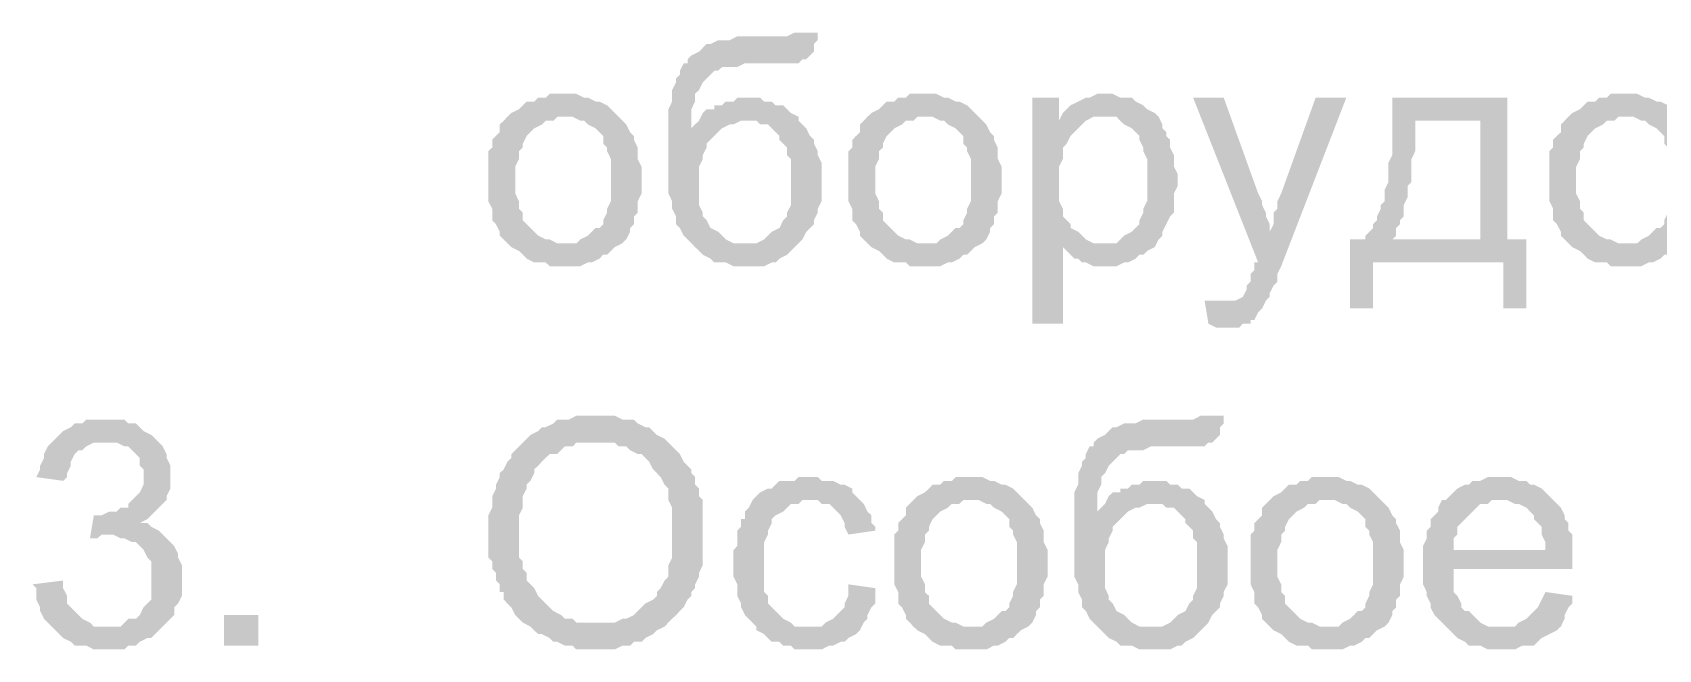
# Model space of a CAD drawing. Header units: millimetres. Extents: x -383313 to -161684, y -117025 to 99224.
# Drawn here: x -352565 to -350768, y -32370 to -31689 of the extents above; entities that cross this region are included whole.
import ezdxf

# ---------------------------------------------------------------- set-up
doc = ezdxf.new("R2010")
doc.units = ezdxf.units.MM
doc.header["$MEASUREMENT"] = 0
doc.layers.add('PDF_Solid Fills', color=7, linetype='Continuous')

# ---------------------------------------------------------------- blocks, each defined once
blk = doc.blocks.new('A$Cf5759c35')
at = {"layer": 'PDF_Solid Fills'}
for points in [[(6739.3, -13423.9), (6739.3, -13423.9), (6730.8, -13428.1), (6730.8, -13428.1), (6730.8, -13428.1), (6726.6, -13428.1), (6718.1, -13428.1), (6709.7, -13428.1), (6697, -13428.1), (6688.5, -13428.1), (6680, -13428.1), (6675.8, -13428.1), (6667.3, -13432.4), (6658.9, -13432.4), (6654.6, -13432.4), (6646.2, -13436.6), (6641.9, -13436.6), (6637.7, -13440.8), (6633.5, -13445.1), (6625, -13449.3), (6620.8, -13453.5), (6620.8, -13457.8), (6616.5, -13457.8), (6612.3, -13466.2), (6612.3, -13470.5), (6608.1, -13474.7), (6608.1, -13478.9), (6603.8, -13487.4), (6603.8, -13491.6), (6603.8, -13500.1), (6599.6, -13508.6), (6599.6, -13512.8), (6599.6, -13521.3), (6599.6, -13529.7), (6599.6, -13538.2), (6599.6, -13550.9), (6599.6, -13555.1), (6599.6, -13563.6), (6599.6, -13572.1), (6599.6, -13580.5), (6599.6, -13589), (6599.6, -13597.5), (6599.6, -13601.7), (6603.8, -13610.2), (6603.8, -13614.4), (6603.8, -13618.6), (6608.1, -13627.1), (6608.1, -13631.3), (6608.1, -13635.6), (6612.3, -13639.8), (6616.5, -13648.3), (6620.8, -13652.5), (6625, -13656.7), (6629.2, -13661), (6633.5, -13665.2), (6637.7, -13669.4), (6646.2, -13673.7), (6650.4, -13677.9), (6654.6, -13677.9), (6663.1, -13677.9), (6671.6, -13682.1), (6675.8, -13682.1), (6684.3, -13682.1), (6692.7, -13682.1), (6697, -13682.1), (6705.4, -13682.1), (6713.9, -13677.9), (6718.1, -13677.9), (6722.4, -13673.7), (6730.8, -13669.4), (6730.8, -13669.4), (6735.1, -13665.2), (6739.3, -13661), (6743.5, -13656.7), (6684.3, -13656.7), (6684.3, -13656.7), (6675.8, -13656.7), (6671.6, -13656.7), (6663.1, -13652.5), (6658.9, -13648.3), (6654.6, -13644), (6646.2, -13639.8), (6646.2, -13639.8), (6641.9, -13631.3), (6637.7, -13627.1), (6637.7, -13622.9), (6633.5, -13614.4), (6633.5, -13605.9), (6633.5, -13601.7), (6633.5, -13593.2), (6633.5, -13584.8), (6633.5, -13576.3), (6633.5, -13572.1), (6637.7, -13563.6), (6637.7, -13559.4), (6641.9, -13550.9), (6641.9, -13546.7), (6646.2, -13542.4), (6650.4, -13538.2), (6654.6, -13534), (6625, -13529.7), (6625, -13529.7), (6625, -13521.3), (6625, -13517), (6625, -13508.6), (6629.2, -13500.1), (6629.2, -13495.9), (6629.2, -13491.6), (6633.5, -13487.4), (6637.7, -13478.9), (6641.9, -13474.7), (6646.2, -13470.5), (6650.4, -13466.2), (6654.6, -13466.2), (6658.9, -13462), (6663.1, -13462), (6671.6, -13462), (6675.8, -13462), (6684.3, -13457.8), (6692.7, -13457.8), (6701.2, -13457.8), (6709.7, -13457.8), (6718.1, -13457.8), (6726.6, -13457.8), (6730.8, -13457.8), (6739.3, -13457.8), (6743.5, -13457.8), (6747.8, -13453.5), (6752, -13453.5), (6756.2, -13449.3), (6760.5, -13445.1), (6760.5, -13436.6), (6764.7, -13432.4), (6764.7, -13423.9)], [(6485.3, -13491.6), (6485.3, -13491.6), (6468.4, -13491.6), (6464.1, -13495.9), (6455.7, -13495.9), (6451.4, -13500.1), (6443, -13500.1), (6438.7, -13504.3), (6434.5, -13508.6), (6426, -13512.8), (6426, -13512.8), (6421.8, -13517), (6485.3, -13517), (6485.3, -13517), (6493.8, -13517), (6502.2, -13521.3), (6506.5, -13521.3), (6510.7, -13525.5), (6519.2, -13529.7), (6523.4, -13534), (6527.6, -13538.2), (6527.6, -13546.7), (6531.9, -13550.9), (6531.9, -13555.1), (6536.1, -13563.6), (6536.1, -13572.1), (6536.1, -13576.3), (6536.1, -13584.8), (6536.1, -13589), (6536.1, -13597.5), (6536.1, -13605.9), (6536.1, -13610.2), (6531.9, -13618.6), (6531.9, -13622.9), (6527.6, -13631.3), (6527.6, -13635.6), (6523.4, -13639.8), (6519.2, -13639.8), (6514.9, -13644), (6510.7, -13648.3), (6502.2, -13652.5), (6498, -13656.7), (6489.5, -13656.7), (6485.3, -13656.7), (6421.8, -13656.7), (6426, -13661), (6434.5, -13665.2), (6438.7, -13669.4), (6443, -13673.7), (6451.4, -13677.9), (6455.7, -13677.9), (6464.1, -13677.9), (6468.4, -13682.1), (6476.8, -13682.1), (6485.3, -13682.1), (6489.5, -13682.1), (6493.8, -13682.1), (6502.2, -13682.1), (6510.7, -13677.9), (6514.9, -13677.9), (6523.4, -13673.7), (6527.6, -13669.4), (6531.9, -13669.4), (6536.1, -13665.2), (6540.3, -13661), (6548.8, -13656.7), (6553, -13652.5), (6557.3, -13644), (6557.3, -13639.8), (6557.3, -13639.8), (6561.5, -13635.6), (6561.5, -13627.1), (6565.7, -13622.9), (6565.7, -13614.4), (6565.7, -13610.2), (6570, -13601.7), (6570, -13593.2), (6570, -13584.8), (6570, -13580.5), (6570, -13572.1), (6565.7, -13563.6), (6565.7, -13555.1), (6565.7, -13550.9), (6561.5, -13542.4), (6561.5, -13538.2), (6557.3, -13534), (6553, -13525.5), (6548.8, -13521.3), (6544.6, -13517), (6540.3, -13512.8), (6536.1, -13508.6), (6531.9, -13504.3), (6523.4, -13500.1), (6519.2, -13500.1), (6510.7, -13495.9), (6506.5, -13495.9), (6498, -13491.6), (6493.8, -13491.6)], [(6883.2, -13491.6), (6883.2, -13491.6), (6866.3, -13491.6), (6862.1, -13495.9), (6853.6, -13495.9), (6849.4, -13500.1), (6840.9, -13500.1), (6836.7, -13504.3), (6832.4, -13508.6), (6824, -13512.8), (6824, -13512.8), (6819.7, -13517), (6883.2, -13517), (6883.2, -13517), (6891.7, -13517), (6900.2, -13521.3), (6904.4, -13521.3), (6908.6, -13525.5), (6917.1, -13529.7), (6921.3, -13534), (6925.6, -13538.2), (6925.6, -13546.7), (6929.8, -13550.9), (6929.8, -13555.1), (6934, -13563.6), (6934, -13572.1), (6934, -13576.3), (6934, -13584.8), (6934, -13589), (6934, -13597.5), (6934, -13605.9), (6934, -13610.2), (6929.8, -13618.6), (6929.8, -13622.9), (6925.6, -13631.3), (6925.6, -13635.6), (6921.3, -13639.8), (6917.1, -13639.8), (6912.9, -13644), (6908.6, -13648.3), (6900.2, -13652.5), (6895.9, -13656.7), (6887.5, -13656.7), (6883.2, -13656.7), (6819.7, -13656.7), (6824, -13661), (6832.4, -13665.2), (6836.7, -13669.4), (6840.9, -13673.7), (6849.4, -13677.9), (6853.6, -13677.9), (6862.1, -13677.9), (6866.3, -13682.1), (6874.8, -13682.1), (6883.2, -13682.1), (6887.5, -13682.1), (6891.7, -13682.1), (6900.2, -13682.1), (6908.6, -13677.9), (6912.9, -13677.9), (6921.3, -13673.7), (6925.6, -13669.4), (6929.8, -13669.4), (6934, -13665.2), (6938.3, -13661), (6946.7, -13656.7), (6951, -13652.5), (6955.2, -13644), (6955.2, -13639.8), (6955.2, -13639.8), (6959.4, -13635.6), (6959.4, -13627.1), (6963.7, -13622.9), (6963.7, -13614.4), (6963.7, -13610.2), (6967.9, -13601.7), (6967.9, -13593.2), (6967.9, -13584.8), (6967.9, -13580.5), (6967.9, -13572.1), (6963.7, -13563.6), (6963.7, -13555.1), (6963.7, -13550.9), (6959.4, -13542.4), (6959.4, -13538.2), (6955.2, -13534), (6951, -13525.5), (6946.7, -13521.3), (6942.5, -13517), (6938.3, -13512.8), (6934, -13508.6), (6929.8, -13504.3), (6921.3, -13500.1), (6917.1, -13500.1), (6908.6, -13495.9), (6904.4, -13495.9), (6895.9, -13491.6), (6891.7, -13491.6)], [(7082.2, -13491.6), (7082.2, -13491.6), (7073.7, -13491.6), (7065.3, -13495.9), (7061, -13495.9), (7052.6, -13500.1), (7052.6, -13500.1), (7044.1, -13504.3), (7039.9, -13508.6), (7035.6, -13512.8), (7082.2, -13517), (7086.4, -13517), (7094.9, -13517), (7099.1, -13521.3), (7103.4, -13525.5), (7111.8, -13529.7), (7116.1, -13534), (7120.3, -13538.2), (7120.3, -13542.4), (7124.5, -13550.9), (7124.5, -13555.1), (7128.8, -13563.6), (7128.8, -13567.8), (7128.8, -13576.3), (7128.8, -13584.8), (7128.8, -13589), (7128.8, -13597.5), (7128.8, -13605.9), (7128.8, -13610.2), (7124.5, -13618.6), (7124.5, -13622.9), (7120.3, -13631.3), (7120.3, -13635.6), (7116.1, -13639.8), (7111.8, -13644), (7103.4, -13648.3), (7099.1, -13652.5), (7094.9, -13656.7), (7086.4, -13656.7), (7078, -13656.7), (7035.6, -13661), (7035.6, -13661), (7044.1, -13669.4), (7048.3, -13673.7), (7052.6, -13673.7), (7056.8, -13677.9), (7061, -13677.9), (7069.5, -13682.1), (7073.7, -13682.1), (7082.2, -13682.1), (7082.2, -13682.1), (7090.7, -13682.1), (7094.9, -13682.1), (7103.4, -13677.9), (7107.6, -13677.9), (7116.1, -13673.7), (7120.3, -13669.4), (7124.5, -13669.4), (7128.8, -13665.2), (7137.2, -13661), (7141.5, -13652.5), (7145.7, -13648.3), (7145.7, -13644), (7149.9, -13635.6), (7149.9, -13635.6), (7154.2, -13627.1), (7158.4, -13622.9), (7158.4, -13614.4), (7158.4, -13605.9), (7158.4, -13601.7), (7162.6, -13593.2), (7162.6, -13584.8), (7162.6, -13584.8), (7162.6, -13580.5), (7158.4, -13572.1), (7158.4, -13563.6), (7158.4, -13559.4), (7154.2, -13550.9), (7154.2, -13542.4), (7149.9, -13538.2), (7149.9, -13534), (7145.7, -13529.7), (7145.7, -13525.5), (7141.5, -13517), (7137.2, -13512.8), (7128.8, -13508.6), (7124.5, -13504.3), (7124.5, -13504.3), (7116.1, -13500.1), (7111.8, -13495.9), (7103.4, -13495.9), (7099.1, -13495.9), (7090.7, -13491.6)], [(7657.9, -13491.6), (7657.9, -13491.6), (7641, -13491.6), (7636.8, -13495.9), (7628.3, -13495.9), (7624.1, -13500.1), (7615.6, -13500.1), (7611.4, -13504.3), (7607.1, -13508.6), (7598.7, -13512.8), (7598.7, -13512.8), (7594.4, -13517), (7657.9, -13517), (7657.9, -13517), (7666.4, -13517), (7674.9, -13521.3), (7679.1, -13521.3), (7683.3, -13525.5), (7691.8, -13529.7), (7696, -13534), (7700.3, -13538.2), (7700.3, -13546.7), (7704.5, -13550.9), (7704.5, -13555.1), (7708.7, -13563.6), (7708.7, -13572.1), (7708.7, -13576.3), (7708.7, -13584.8), (7708.7, -13589), (7708.7, -13597.5), (7708.7, -13605.9), (7708.7, -13610.2), (7704.5, -13618.6), (7704.5, -13622.9), (7700.3, -13631.3), (7700.3, -13635.6), (7696, -13639.8), (7691.8, -13639.8), (7687.6, -13644), (7683.3, -13648.3), (7674.9, -13652.5), (7670.6, -13656.7), (7662.2, -13656.7), (7657.9, -13656.7), (7594.4, -13656.7), (7598.7, -13661), (7607.1, -13665.2), (7611.4, -13669.4), (7615.6, -13673.7), (7624.1, -13677.9), (7628.3, -13677.9), (7636.8, -13677.9), (7641, -13682.1), (7649.5, -13682.1), (7657.9, -13682.1), (7662.2, -13682.1), (7666.4, -13682.1), (7674.9, -13682.1), (7683.3, -13677.9), (7687.6, -13677.9), (7696, -13673.7), (7700.3, -13669.4), (7704.5, -13669.4), (7708.7, -13665.2), (7713, -13661), (7721.4, -13656.7), (7725.7, -13652.5), (7729.9, -13644), (7729.9, -13639.8), (7729.9, -13639.8), (7734.1, -13635.6), (7734.1, -13627.1), (7738.4, -13622.9), (7738.4, -13614.4), (7738.4, -13610.2), (7742.6, -13601.7), (7742.6, -13593.2), (7742.6, -13584.8), (7742.6, -13580.5), (7742.6, -13572.1), (7738.4, -13563.6), (7738.4, -13555.1), (7738.4, -13550.9), (7734.1, -13542.4), (7734.1, -13538.2), (7729.9, -13534), (7725.7, -13525.5), (7721.4, -13521.3), (7717.2, -13517), (7713, -13512.8), (7708.7, -13508.6), (7704.5, -13504.3), (7696, -13500.1), (7691.8, -13500.1), (7683.3, -13495.9), (7679.1, -13495.9), (7670.6, -13491.6), (7666.4, -13491.6)], [(6688.5, -13495.9), (6675.8, -13495.9), (6671.6, -13500.1), (6663.1, -13500.1), (6658.9, -13504.3), (6650.4, -13504.3), (6650.4, -13508.6), (6641.9, -13508.6), (6637.7, -13512.8), (6633.5, -13521.3), (6629.2, -13525.5), (6625, -13529.7), (6654.6, -13534), (6658.9, -13529.7), (6667.3, -13525.5), (6671.6, -13525.5), (6680, -13521.3), (6684.3, -13521.3), (6743.5, -13521.3), (6743.5, -13517), (6735.1, -13512.8), (6730.8, -13508.6), (6726.6, -13504.3), (6718.1, -13504.3), (6713.9, -13500.1), (6705.4, -13500.1), (6701.2, -13495.9), (6692.7, -13495.9)], [(7031.4, -13495.9), (7001.8, -13495.9), (7001.8, -13745.6), (7035.6, -13745.6), (7035.6, -13661), (7078, -13656.7), (7073.7, -13656.7), (7069.5, -13656.7), (7061, -13652.5), (7056.8, -13648.3), (7052.6, -13644), (7044.1, -13639.8), (7044.1, -13635.6), (7039.9, -13631.3), (7035.6, -13627.1), (7035.6, -13618.6), (7031.4, -13610.2), (7031.4, -13605.9), (7031.4, -13597.5), (7031.4, -13589), (7031.4, -13584.8), (7031.4, -13576.3), (7031.4, -13572.1), (7035.6, -13563.6), (7035.6, -13555.1), (7035.6, -13550.9), (7039.9, -13546.7), (7044.1, -13538.2), (7048.3, -13534), (7052.6, -13529.7), (7056.8, -13525.5), (7061, -13521.3), (7031.4, -13521.3)], [(7035.6, -13512.8), (7031.4, -13521.3), (7061, -13521.3), (7069.5, -13517), (7073.7, -13517), (7082.2, -13517)], [(7213.4, -13495.9), (7179.6, -13495.9), (7251.5, -13677.9), (7264.2, -13644), (7264.2, -13639.8), (7264.2, -13635.6), (7260, -13627.1), (7260, -13622.9), (7255.8, -13614.4), (7255.8, -13610.2), (7251.5, -13601.7)], [(7348.9, -13495.9), (7315, -13495.9), (7276.9, -13601.7), (7276.9, -13601.7), (7272.7, -13610.2), (7272.7, -13618.6), (7268.5, -13622.9), (7268.5, -13631.3), (7268.5, -13635.6), (7264.2, -13644), (7251.5, -13677.9), (7247.3, -13677.9), (7247.3, -13686.4), (7243.1, -13690.6), (7243.1, -13699.1), (7238.8, -13703.3), (7238.8, -13707.5), (7238.8, -13707.5), (7234.6, -13716), (7226.1, -13720.2), (7226.1, -13720.2), (7217.7, -13720.2), (7209.2, -13720.2), (7260, -13720.2), (7260, -13720.2), (7264.2, -13716), (7264.2, -13711.8), (7268.5, -13703.3), (7272.7, -13699.1), (7272.7, -13690.6), (7276.9, -13682.1)], [(7526.7, -13495.9), (7399.7, -13495.9), (7399.7, -13521.3), (7497.1, -13521.3), (7497.1, -13652.5), (7399.7, -13652.5), (7370.1, -13652.5), (7353.1, -13652.5), (7353.1, -13728.7), (7378.5, -13728.7), (7378.5, -13677.9), (7522.5, -13677.9), (7547.9, -13652.5), (7526.7, -13652.5)], [(6421.8, -13517), (6417.6, -13521.3), (6413.3, -13525.5), (6413.3, -13534), (6409.1, -13538.2), (6404.9, -13542.4), (6404.9, -13550.9), (6400.6, -13555.1), (6400.6, -13563.6), (6400.6, -13572.1), (6400.6, -13580.5), (6400.6, -13589), (6400.6, -13589), (6400.6, -13597.5), (6400.6, -13605.9), (6400.6, -13610.2), (6404.9, -13618.6), (6404.9, -13627.1), (6404.9, -13631.3), (6409.1, -13635.6), (6413.3, -13644), (6413.3, -13648.3), (6417.6, -13652.5), (6421.8, -13656.7), (6485.3, -13656.7), (6481.1, -13656.7), (6476.8, -13656.7), (6468.4, -13652.5), (6464.1, -13652.5), (6455.7, -13648.3), (6451.4, -13644), (6447.2, -13639.8), (6447.2, -13639.8), (6443, -13635.6), (6438.7, -13631.3), (6438.7, -13622.9), (6434.5, -13618.6), (6434.5, -13610.2), (6430.3, -13601.7), (6430.3, -13597.5), (6430.3, -13589), (6430.3, -13584.8), (6430.3, -13576.3), (6430.3, -13572.1), (6434.5, -13563.6), (6434.5, -13555.1), (6438.7, -13550.9), (6438.7, -13546.7), (6443, -13538.2), (6447.2, -13534), (6447.2, -13534), (6451.4, -13529.7), (6459.9, -13525.5), (6464.1, -13521.3), (6472.6, -13521.3), (6476.8, -13517), (6485.3, -13517)], [(6743.5, -13521.3), (6684.3, -13521.3), (6697, -13521.3), (6701.2, -13525.5), (6709.7, -13525.5), (6713.9, -13529.7), (6718.1, -13534), (6722.4, -13538.2), (6722.4, -13542.4), (6726.6, -13546.7), (6730.8, -13550.9), (6730.8, -13559.4), (6735.1, -13563.6), (6735.1, -13572.1), (6735.1, -13580.5), (6735.1, -13584.8), (6735.1, -13593.2), (6735.1, -13601.7), (6735.1, -13610.2), (6735.1, -13614.4), (6730.8, -13622.9), (6730.8, -13627.1), (6726.6, -13631.3), (6722.4, -13639.8), (6722.4, -13639.8), (6713.9, -13644), (6709.7, -13648.3), (6705.4, -13652.5), (6697, -13656.7), (6692.7, -13656.7), (6684.3, -13656.7), (6743.5, -13656.7), (6747.8, -13652.5), (6752, -13644), (6756.2, -13639.8), (6760.5, -13635.6), (6760.5, -13631.3), (6764.7, -13622.9), (6764.7, -13618.6), (6768.9, -13610.2), (6768.9, -13601.7), (6768.9, -13597.5), (6768.9, -13589), (6768.9, -13584.8), (6768.9, -13576.3), (6768.9, -13567.8), (6764.7, -13559.4), (6764.7, -13555.1), (6760.5, -13546.7), (6760.5, -13542.4), (6756.2, -13538.2), (6752, -13529.7), (6747.8, -13525.5)], [(6819.7, -13517), (6815.5, -13521.3), (6811.3, -13525.5), (6811.3, -13534), (6807, -13538.2), (6802.8, -13542.4), (6802.8, -13550.9), (6798.6, -13555.1), (6798.6, -13563.6), (6798.6, -13572.1), (6798.6, -13580.5), (6798.6, -13589), (6798.6, -13589), (6798.6, -13597.5), (6798.6, -13605.9), (6798.6, -13610.2), (6802.8, -13618.6), (6802.8, -13627.1), (6802.8, -13631.3), (6807, -13635.6), (6811.3, -13644), (6811.3, -13648.3), (6815.5, -13652.5), (6819.7, -13656.7), (6883.2, -13656.7), (6879, -13656.7), (6874.8, -13656.7), (6866.3, -13652.5), (6862.1, -13652.5), (6853.6, -13648.3), (6849.4, -13644), (6845.1, -13639.8), (6845.1, -13639.8), (6840.9, -13635.6), (6836.7, -13631.3), (6836.7, -13622.9), (6832.4, -13618.6), (6832.4, -13610.2), (6828.2, -13601.7), (6828.2, -13597.5), (6828.2, -13589), (6828.2, -13584.8), (6828.2, -13576.3), (6828.2, -13572.1), (6832.4, -13563.6), (6832.4, -13555.1), (6836.7, -13550.9), (6836.7, -13546.7), (6840.9, -13538.2), (6845.1, -13534), (6845.1, -13534), (6849.4, -13529.7), (6857.8, -13525.5), (6862.1, -13521.3), (6870.5, -13521.3), (6874.8, -13517), (6883.2, -13517)], [(7399.7, -13521.3), (7399.7, -13559.4), (7395.5, -13567.8), (7395.5, -13589), (7391.2, -13597.5), (7391.2, -13601.7), (7391.2, -13610.2), (7387, -13614.4), (7387, -13618.6), (7382.8, -13627.1), (7382.8, -13631.3), (7378.5, -13635.6), (7378.5, -13639.8), (7374.3, -13644), (7370.1, -13648.3), (7370.1, -13652.5), (7399.7, -13652.5), (7399.7, -13652.5), (7403.9, -13648.3), (7403.9, -13639.8), (7408.2, -13635.6), (7408.2, -13631.3), (7412.4, -13627.1), (7412.4, -13618.6), (7412.4, -13614.4), (7416.6, -13605.9), (7416.6, -13601.7), (7416.6, -13593.2), (7420.9, -13589), (7420.9, -13580.5), (7420.9, -13572.1), (7420.9, -13563.6), (7425.1, -13555.1), (7425.1, -13546.7), (7425.1, -13538.2), (7425.1, -13529.7), (7425.1, -13521.3), (7497.1, -13521.3)], [(7594.4, -13517), (7590.2, -13521.3), (7586, -13525.5), (7586, -13534), (7581.7, -13538.2), (7577.5, -13542.4), (7577.5, -13550.9), (7573.3, -13555.1), (7573.3, -13563.6), (7573.3, -13572.1), (7573.3, -13580.5), (7573.3, -13589), (7573.3, -13589), (7573.3, -13597.5), (7573.3, -13605.9), (7573.3, -13610.2), (7577.5, -13618.6), (7577.5, -13627.1), (7577.5, -13631.3), (7581.7, -13635.6), (7586, -13644), (7586, -13648.3), (7590.2, -13652.5), (7594.4, -13656.7), (7657.9, -13656.7), (7653.7, -13656.7), (7649.5, -13656.7), (7641, -13652.5), (7636.8, -13652.5), (7628.3, -13648.3), (7624.1, -13644), (7619.8, -13639.8), (7619.8, -13639.8), (7615.6, -13635.6), (7611.4, -13631.3), (7611.4, -13622.9), (7607.1, -13618.6), (7607.1, -13610.2), (7602.9, -13601.7), (7602.9, -13597.5), (7602.9, -13589), (7602.9, -13584.8), (7602.9, -13576.3), (7602.9, -13572.1), (7607.1, -13563.6), (7607.1, -13555.1), (7611.4, -13550.9), (7611.4, -13546.7), (7615.6, -13538.2), (7619.8, -13534), (7619.8, -13534), (7624.1, -13529.7), (7632.5, -13525.5), (7636.8, -13521.3), (7645.2, -13521.3), (7649.5, -13517), (7657.9, -13517)], [(7192.3, -13720.2), (7196.5, -13745.6), (7205, -13749.9), (7230.4, -13749.9), (7234.6, -13745.6), (7243.1, -13745.6), (7243.1, -13741.4), (7247.3, -13741.4), (7251.5, -13732.9), (7255.8, -13728.7), (7260, -13720.2), (7209.2, -13720.2), (7209.2, -13720.2), (7200.7, -13720.2)], [(5977.3, -13851.5), (5956.1, -13851.5), (5951.9, -13855.7), (5943.4, -13855.7), (5939.2, -13859.9), (5930.7, -13864.2), (5926.5, -13868.4), (5926.5, -13868.4), (5922.3, -13872.6), (5977.3, -13876.9), (5981.5, -13876.9), (5990, -13876.9), (5998.5, -13881.1), (6002.7, -13881.1), (6006.9, -13885.3), (6011.2, -13889.6), (6015.4, -13893.8), (6015.4, -13902.3), (6019.6, -13906.5), (6019.6, -13915), (6019.6, -13919.2), (6019.6, -13923.4), (6015.4, -13931.9), (6011.2, -13936.1), (6006.9, -13940.4), (6002.7, -13944.6), (6002.7, -13948.8), (5994.2, -13948.8), (5990, -13953.1), (5981.5, -13953.1), (5973.1, -13957.3), (5968.8, -13957.3), (6028.1, -13957.3), (6032.3, -13953.1), (6036.6, -13948.8), (6040.8, -13944.6), (6045, -13940.4), (6045, -13936.1), (6049.3, -13927.7), (6049.3, -13923.4), (6049.3, -13915), (6049.3, -13910.7), (6049.3, -13902.3), (6045, -13893.8), (6045, -13889.6), (6040.8, -13881.1), (6040.8, -13881.1), (6036.6, -13876.9), (6032.3, -13872.6), (6028.1, -13868.4), (6019.6, -13864.2), (6015.4, -13859.9), (6011.2, -13855.7), (6002.7, -13855.7), (5998.5, -13851.5), (5990, -13851.5), (5985.8, -13851.5)], [(6519.2, -13847.2), (6519.2, -13847.2), (6498, -13847.2), (6489.5, -13851.5), (6485.3, -13851.5), (6476.8, -13851.5), (6472.6, -13855.7), (6464.1, -13859.9), (6459.9, -13859.9), (6455.7, -13864.2), (6447.2, -13868.4), (6443, -13872.6), (6519.2, -13876.9), (6527.6, -13876.9), (6531.9, -13876.9), (6540.3, -13876.9), (6544.6, -13881.1), (6553, -13881.1), (6557.3, -13885.3), (6565.7, -13889.6), (6570, -13889.6), (6574.2, -13893.8), (6578.4, -13898), (6582.7, -13906.5), (6586.9, -13910.7), (6591.1, -13915), (6595.4, -13923.4), (6599.6, -13927.7), (6599.6, -13936.1), (6599.6, -13940.4), (6603.8, -13948.8), (6603.8, -13953.1), (6603.8, -13961.5), (6603.8, -13970), (6603.8, -13978.5), (6603.8, -13982.7), (6603.8, -13991.2), (6603.8, -13999.6), (6603.8, -14003.9), (6599.6, -14012.3), (6599.6, -14016.6), (6599.6, -14025), (6595.4, -14029.3), (6591.1, -14037.7), (6586.9, -14042), (6586.9, -14046.2), (6582.7, -14050.4), (6582.7, -14050.4), (6574.2, -14054.7), (6570, -14058.9), (6565.7, -14063.1), (6561.5, -14067.4), (6553, -14071.6), (6548.8, -14071.6), (6540.3, -14075.8), (6536.1, -14075.8), (6527.6, -14075.8), (6519.2, -14075.8), (6599.6, -14075.8), (6603.8, -14071.6), (6608.1, -14067.4), (6612.3, -14063.1), (6616.5, -14058.9), (6620.8, -14050.4), (6625, -14046.2), (6625, -14042), (6629.2, -14037.7), (6629.2, -14033.5), (6633.5, -14025), (6633.5, -14020.8), (6637.7, -14012.3), (6637.7, -14003.9), (6637.7, -13999.6), (6637.7, -13991.2), (6637.7, -13982.7), (6637.7, -13978.5), (6637.7, -13978.5), (6637.7, -13970), (6637.7, -13961.5), (6637.7, -13953.1), (6637.7, -13948.8), (6637.7, -13940.4), (6633.5, -13936.1), (6633.5, -13927.7), (6629.2, -13923.4), (6629.2, -13915), (6625, -13910.7), (6625, -13906.5), (6620.8, -13902.3), (6616.5, -13898), (6612.3, -13889.6), (6608.1, -13885.3), (6603.8, -13881.1), (6599.6, -13876.9), (6595.4, -13872.6), (6586.9, -13868.4), (6582.7, -13864.2), (6578.4, -13859.9), (6574.2, -13859.9), (6565.7, -13855.7), (6561.5, -13851.5), (6553, -13851.5), (6548.8, -13851.5), (6540.3, -13847.2), (6536.1, -13847.2), (6527.6, -13847.2)], [(7188, -13847.2), (7188, -13847.2), (7179.6, -13851.5), (7179.6, -13851.5), (7179.6, -13851.5), (7175.3, -13851.5), (7166.9, -13851.5), (7158.4, -13851.5), (7145.7, -13851.5), (7137.2, -13851.5), (7128.8, -13851.5), (7124.5, -13851.5), (7116.1, -13855.7), (7107.6, -13855.7), (7103.4, -13855.7), (7094.9, -13859.9), (7090.7, -13859.9), (7086.4, -13864.2), (7082.2, -13868.4), (7073.7, -13872.6), (7069.5, -13876.9), (7069.5, -13881.1), (7065.3, -13881.1), (7061, -13889.6), (7061, -13893.8), (7056.8, -13898), (7056.8, -13902.3), (7052.6, -13910.7), (7052.6, -13915), (7052.6, -13923.4), (7048.3, -13931.9), (7048.3, -13936.1), (7048.3, -13944.6), (7048.3, -13953.1), (7048.3, -13961.5), (7048.3, -13974.2), (7048.3, -13978.5), (7048.3, -13986.9), (7048.3, -13995.4), (7048.3, -14003.9), (7048.3, -14012.3), (7048.3, -14020.8), (7048.3, -14025), (7052.6, -14033.5), (7052.6, -14037.7), (7052.6, -14042), (7056.8, -14050.4), (7056.8, -14054.7), (7056.8, -14058.9), (7061, -14063.1), (7065.3, -14071.6), (7069.5, -14075.8), (7073.7, -14080.1), (7078, -14084.3), (7082.2, -14088.5), (7086.4, -14092.8), (7094.9, -14097), (7099.1, -14101.2), (7103.4, -14101.2), (7111.8, -14101.2), (7120.3, -14105.5), (7124.5, -14105.5), (7133, -14105.5), (7141.5, -14105.5), (7145.7, -14105.5), (7154.2, -14105.5), (7162.6, -14101.2), (7166.9, -14101.2), (7171.1, -14097), (7179.6, -14092.8), (7179.6, -14092.8), (7183.8, -14088.5), (7188, -14084.3), (7192.3, -14080.1), (7133, -14080.1), (7133, -14080.1), (7124.5, -14080.1), (7120.3, -14080.1), (7111.8, -14075.8), (7107.6, -14071.6), (7103.4, -14067.4), (7094.9, -14063.1), (7094.9, -14063.1), (7090.7, -14054.7), (7086.4, -14050.4), (7086.4, -14046.2), (7082.2, -14037.7), (7082.2, -14029.3), (7082.2, -14025), (7082.2, -14016.6), (7082.2, -14008.1), (7082.2, -13999.6), (7082.2, -13995.4), (7086.4, -13986.9), (7086.4, -13982.7), (7090.7, -13974.2), (7090.7, -13970), (7094.9, -13965.8), (7099.1, -13961.5), (7103.4, -13957.3), (7073.7, -13953.1), (7073.7, -13953.1), (7073.7, -13944.6), (7073.7, -13940.4), (7073.7, -13931.9), (7078, -13923.4), (7078, -13919.2), (7078, -13915), (7082.2, -13910.7), (7086.4, -13902.3), (7090.7, -13898), (7094.9, -13893.8), (7099.1, -13889.6), (7103.4, -13889.6), (7107.6, -13885.3), (7111.8, -13885.3), (7120.3, -13885.3), (7124.5, -13885.3), (7133, -13881.1), (7141.5, -13881.1), (7149.9, -13881.1), (7158.4, -13881.1), (7166.9, -13881.1), (7175.3, -13881.1), (7179.6, -13881.1), (7188, -13881.1), (7192.3, -13881.1), (7196.5, -13876.9), (7200.7, -13876.9), (7205, -13872.6), (7209.2, -13868.4), (7209.2, -13859.9), (7213.4, -13855.7), (7213.4, -13847.2)], [(5922.3, -13872.6), (5918, -13876.9), (5913.8, -13881.1), (5909.6, -13889.6), (5909.6, -13893.8), (5905.3, -13902.3), (5905.3, -13906.5), (5901.1, -13915), (5930.7, -13919.2), (5935, -13915), (5935, -13910.7), (5939.2, -13902.3), (5939.2, -13898), (5943.4, -13889.6), (5947.7, -13885.3), (5951.9, -13885.3), (5956.1, -13881.1), (5964.6, -13876.9), (5968.8, -13876.9), (5977.3, -13876.9)], [(6443, -13872.6), (6438.7, -13876.9), (6434.5, -13881.1), (6430.3, -13885.3), (6426, -13889.6), (6426, -13893.8), (6421.8, -13898), (6417.6, -13906.5), (6413.3, -13910.7), (6413.3, -13915), (6409.1, -13923.4), (6409.1, -13927.7), (6404.9, -13936.1), (6404.9, -13940.4), (6404.9, -13948.8), (6400.6, -13957.3), (6400.6, -13965.8), (6400.6, -13970), (6400.6, -13978.5), (6400.6, -13982.7), (6400.6, -13986.9), (6400.6, -13995.4), (6400.6, -14003.9), (6404.9, -14008.1), (6404.9, -14016.6), (6409.1, -14020.8), (6409.1, -14029.3), (6413.3, -14033.5), (6413.3, -14042), (6417.6, -14042), (6417.6, -14050.4), (6421.8, -14054.7), (6426, -14058.9), (6430.3, -14067.4), (6434.5, -14071.6), (6438.7, -14075.8), (6447.2, -14080.1), (6451.4, -14084.3), (6455.7, -14088.5), (6459.9, -14088.5), (6468.4, -14092.8), (6472.6, -14097), (6476.8, -14097), (6485.3, -14101.2), (6493.8, -14101.2), (6498, -14105.5), (6506.5, -14105.5), (6514.9, -14105.5), (6519.2, -14105.5), (6519.2, -14105.5), (6527.6, -14105.5), (6536.1, -14105.5), (6540.3, -14105.5), (6548.8, -14101.2), (6557.3, -14101.2), (6561.5, -14097), (6570, -14097), (6574.2, -14092.8), (6582.7, -14088.5), (6582.7, -14088.5), (6586.9, -14084.3), (6595.4, -14080.1), (6599.6, -14075.8), (6519.2, -14075.8), (6519.2, -14075.8), (6510.7, -14075.8), (6506.5, -14075.8), (6498, -14075.8), (6493.8, -14071.6), (6485.3, -14071.6), (6481.1, -14067.4), (6472.6, -14063.1), (6468.4, -14058.9), (6464.1, -14054.7), (6459.9, -14050.4), (6459.9, -14050.4), (6455.7, -14046.2), (6451.4, -14037.7), (6447.2, -14033.5), (6443, -14029.3), (6443, -14020.8), (6438.7, -14016.6), (6438.7, -14008.1), (6434.5, -14003.9), (6434.5, -13995.4), (6434.5, -13986.9), (6434.5, -13978.5), (6434.5, -13974.2), (6434.5, -13965.8), (6434.5, -13957.3), (6438.7, -13948.8), (6438.7, -13940.4), (6438.7, -13936.1), (6443, -13927.7), (6443, -13923.4), (6447.2, -13919.2), (6451.4, -13910.7), (6451.4, -13906.5), (6455.7, -13902.3), (6459.9, -13898), (6464.1, -13893.8), (6468.4, -13889.6), (6476.8, -13889.6), (6481.1, -13885.3), (6485.3, -13881.1), (6493.8, -13881.1), (6498, -13876.9), (6506.5, -13876.9), (6514.9, -13876.9), (6519.2, -13876.9)], [(6756.2, -13915), (6743.5, -13915), (6739.3, -13919.2), (6722.4, -13919.2), (6718.1, -13923.4), (6713.9, -13927.7), (6709.7, -13927.7), (6701.2, -13931.9), (6697, -13936.1), (6692.7, -13940.4), (6688.5, -13948.8), (6684.3, -13953.1), (6684.3, -13961.5), (6680, -13961.5), (6680, -13970), (6675.8, -13974.2), (6675.8, -13982.7), (6675.8, -13991.2), (6671.6, -13995.4), (6671.6, -14003.9), (6671.6, -14012.3), (6671.6, -14020.8), (6671.6, -14025), (6675.8, -14033.5), (6675.8, -14042), (6675.8, -14046.2), (6680, -14054.7), (6680, -14058.9), (6684.3, -14067.4), (6688.5, -14071.6), (6692.7, -14075.8), (6697, -14080.1), (6756.2, -14080.1), (6752, -14080.1), (6747.8, -14080.1), (6739.3, -14080.1), (6735.1, -14075.8), (6726.6, -14071.6), (6722.4, -14067.4), (6718.1, -14063.1), (6718.1, -14063.1), (6713.9, -14058.9), (6709.7, -14054.7), (6709.7, -14046.2), (6705.4, -14042), (6705.4, -14033.5), (6705.4, -14029.3), (6705.4, -14020.8), (6705.4, -14012.3), (6705.4, -14008.1), (6705.4, -13999.6), (6705.4, -13991.2), (6705.4, -13986.9), (6709.7, -13978.5), (6709.7, -13974.2), (6713.9, -13965.8), (6713.9, -13961.5), (6718.1, -13957.3), (6718.1, -13957.3), (6726.6, -13953.1), (6730.8, -13948.8), (6735.1, -13944.6), (6743.5, -13944.6), (6747.8, -13940.4), (6756.2, -13940.4), (6811.3, -13940.4), (6807, -13936.1), (6802.8, -13931.9), (6802.8, -13927.7), (6794.3, -13923.4), (6790.1, -13923.4), (6781.6, -13919.2), (6777.4, -13919.2), (6768.9, -13919.2), (6764.7, -13915)], [(6934, -13915), (6934, -13915), (6917.1, -13915), (6912.9, -13919.2), (6904.4, -13919.2), (6900.2, -13923.4), (6891.7, -13923.4), (6887.5, -13927.7), (6883.2, -13931.9), (6874.8, -13936.1), (6874.8, -13936.1), (6870.5, -13940.4), (6934, -13940.4), (6934, -13940.4), (6942.5, -13940.4), (6951, -13944.6), (6955.2, -13944.6), (6959.4, -13948.8), (6967.9, -13953.1), (6972.1, -13957.3), (6976.4, -13961.5), (6976.4, -13970), (6980.6, -13974.2), (6980.6, -13978.5), (6984.8, -13986.9), (6984.8, -13995.4), (6984.8, -13999.6), (6984.8, -14008.1), (6984.8, -14012.3), (6984.8, -14020.8), (6984.8, -14029.3), (6984.8, -14033.5), (6980.6, -14042), (6980.6, -14046.2), (6976.4, -14054.7), (6976.4, -14058.9), (6972.1, -14063.1), (6967.9, -14063.1), (6963.7, -14067.4), (6959.4, -14071.6), (6951, -14075.8), (6946.7, -14080.1), (6938.3, -14080.1), (6934, -14080.1), (6870.5, -14080.1), (6874.8, -14084.3), (6883.2, -14088.5), (6887.5, -14092.8), (6891.7, -14097), (6900.2, -14101.2), (6904.4, -14101.2), (6912.9, -14101.2), (6917.1, -14105.5), (6925.6, -14105.5), (6934, -14105.5), (6938.3, -14105.5), (6942.5, -14105.5), (6951, -14105.5), (6959.4, -14101.2), (6963.7, -14101.2), (6972.1, -14097), (6976.4, -14092.8), (6980.6, -14092.8), (6984.8, -14088.5), (6989.1, -14084.3), (6997.5, -14080.1), (7001.8, -14075.8), (7006, -14067.4), (7006, -14063.1), (7006, -14063.1), (7010.2, -14058.9), (7010.2, -14050.4), (7014.5, -14046.2), (7014.5, -14037.7), (7014.5, -14033.5), (7018.7, -14025), (7018.7, -14016.6), (7018.7, -14008.1), (7018.7, -14003.9), (7018.7, -13995.4), (7014.5, -13986.9), (7014.5, -13978.5), (7014.5, -13974.2), (7010.2, -13965.8), (7010.2, -13961.5), (7006, -13957.3), (7001.8, -13948.8), (6997.5, -13944.6), (6993.3, -13940.4), (6989.1, -13936.1), (6984.8, -13931.9), (6980.6, -13927.7), (6972.1, -13923.4), (6967.9, -13923.4), (6959.4, -13919.2), (6955.2, -13919.2), (6946.7, -13915), (6942.5, -13915)], [(7137.2, -13919.2), (7124.5, -13919.2), (7120.3, -13923.4), (7111.8, -13923.4), (7107.6, -13927.7), (7099.1, -13927.7), (7099.1, -13931.9), (7090.7, -13931.9), (7086.4, -13936.1), (7082.2, -13944.6), (7078, -13948.8), (7073.7, -13953.1), (7103.4, -13957.3), (7107.6, -13953.1), (7116.1, -13948.8), (7120.3, -13948.8), (7128.8, -13944.6), (7133, -13944.6), (7192.3, -13944.6), (7192.3, -13940.4), (7183.8, -13936.1), (7179.6, -13931.9), (7175.3, -13927.7), (7166.9, -13927.7), (7162.6, -13923.4), (7154.2, -13923.4), (7149.9, -13919.2), (7141.5, -13919.2)], [(7327.7, -13915), (7327.7, -13915), (7310.8, -13915), (7306.6, -13919.2), (7298.1, -13919.2), (7293.9, -13923.4), (7285.4, -13923.4), (7281.2, -13927.7), (7276.9, -13931.9), (7268.5, -13936.1), (7268.5, -13936.1), (7264.2, -13940.4), (7327.7, -13940.4), (7327.7, -13940.4), (7336.2, -13940.4), (7344.7, -13944.6), (7348.9, -13944.6), (7353.1, -13948.8), (7361.6, -13953.1), (7365.8, -13957.3), (7370.1, -13961.5), (7370.1, -13970), (7374.3, -13974.2), (7374.3, -13978.5), (7378.5, -13986.9), (7378.5, -13995.4), (7378.5, -13999.6), (7378.5, -14008.1), (7378.5, -14012.3), (7378.5, -14020.8), (7378.5, -14029.3), (7378.5, -14033.5), (7374.3, -14042), (7374.3, -14046.2), (7370.1, -14054.7), (7370.1, -14058.9), (7365.8, -14063.1), (7361.6, -14063.1), (7357.4, -14067.4), (7353.1, -14071.6), (7344.7, -14075.8), (7340.4, -14080.1), (7332, -14080.1), (7327.7, -14080.1), (7264.2, -14080.1), (7268.5, -14084.3), (7276.9, -14088.5), (7281.2, -14092.8), (7285.4, -14097), (7293.9, -14101.2), (7298.1, -14101.2), (7306.6, -14101.2), (7310.8, -14105.5), (7319.3, -14105.5), (7327.7, -14105.5), (7332, -14105.5), (7336.2, -14105.5), (7344.7, -14105.5), (7353.1, -14101.2), (7357.4, -14101.2), (7365.8, -14097), (7370.1, -14092.8), (7374.3, -14092.8), (7378.5, -14088.5), (7382.8, -14084.3), (7391.2, -14080.1), (7395.5, -14075.8), (7399.7, -14067.4), (7399.7, -14063.1), (7399.7, -14063.1), (7403.9, -14058.9), (7403.9, -14050.4), (7408.2, -14046.2), (7408.2, -14037.7), (7408.2, -14033.5), (7412.4, -14025), (7412.4, -14016.6), (7412.4, -14008.1), (7412.4, -14003.9), (7412.4, -13995.4), (7408.2, -13986.9), (7408.2, -13978.5), (7408.2, -13974.2), (7403.9, -13965.8), (7403.9, -13961.5), (7399.7, -13957.3), (7395.5, -13948.8), (7391.2, -13944.6), (7387, -13940.4), (7382.8, -13936.1), (7378.5, -13931.9), (7374.3, -13927.7), (7365.8, -13923.4), (7361.6, -13923.4), (7353.1, -13919.2), (7348.9, -13919.2), (7340.4, -13915), (7336.2, -13915)], [(7518.2, -13915), (7518.2, -13915), (7505.5, -13915), (7497.1, -13919.2), (7488.6, -13919.2), (7484.4, -13923.4), (7480.1, -13923.4), (7471.7, -13927.7), (7467.4, -13931.9), (7463.2, -13936.1), (7459, -13940.4), (7518.2, -13940.4), (7522.5, -13940.4), (7526.7, -13940.4), (7535.2, -13944.6), (7539.4, -13944.6), (7547.9, -13948.8), (7552.1, -13953.1), (7556.3, -13957.3), (7556.3, -13961.5), (7560.6, -13965.8), (7564.8, -13970), (7564.8, -13978.5), (7569, -13986.9), (7569, -13995.4), (7467.4, -13995.4), (7598.7, -13995.4), (7598.7, -13986.9), (7598.7, -13978.5), (7594.4, -13974.2), (7594.4, -13965.8), (7590.2, -13961.5), (7590.2, -13957.3), (7586, -13948.8), (7581.7, -13944.6), (7577.5, -13940.4), (7573.3, -13936.1), (7569, -13931.9), (7564.8, -13927.7), (7556.3, -13923.4), (7552.1, -13923.4), (7547.9, -13919.2), (7539.4, -13919.2), (7530.9, -13915), (7526.7, -13915)], [(6811.3, -13940.4), (6756.2, -13940.4), (6764.7, -13940.4), (6768.9, -13944.6), (6777.4, -13944.6), (6781.6, -13948.8), (6785.9, -13953.1), (6790.1, -13957.3), (6794.3, -13965.8), (6794.3, -13970), (6798.6, -13978.5), (6828.2, -13974.2), (6828.2, -13970), (6824, -13965.8), (6824, -13957.3), (6819.7, -13953.1), (6815.5, -13944.6)], [(6870.5, -13940.4), (6866.3, -13944.6), (6862.1, -13948.8), (6862.1, -13957.3), (6857.8, -13961.5), (6853.6, -13965.8), (6853.6, -13974.2), (6849.4, -13978.5), (6849.4, -13986.9), (6849.4, -13995.4), (6849.4, -14003.9), (6849.4, -14012.3), (6849.4, -14012.3), (6849.4, -14020.8), (6849.4, -14029.3), (6849.4, -14033.5), (6853.6, -14042), (6853.6, -14050.4), (6853.6, -14054.7), (6857.8, -14058.9), (6862.1, -14067.4), (6862.1, -14071.6), (6866.3, -14075.8), (6870.5, -14080.1), (6934, -14080.1), (6929.8, -14080.1), (6925.6, -14080.1), (6917.1, -14075.8), (6912.9, -14075.8), (6904.4, -14071.6), (6900.2, -14067.4), (6895.9, -14063.1), (6895.9, -14063.1), (6891.7, -14058.9), (6887.5, -14054.7), (6887.5, -14046.2), (6883.2, -14042), (6883.2, -14033.5), (6879, -14025), (6879, -14020.8), (6879, -14012.3), (6879, -14008.1), (6879, -13999.6), (6879, -13995.4), (6883.2, -13986.9), (6883.2, -13978.5), (6887.5, -13974.2), (6887.5, -13970), (6891.7, -13961.5), (6895.9, -13957.3), (6895.9, -13957.3), (6900.2, -13953.1), (6908.6, -13948.8), (6912.9, -13944.6), (6921.3, -13944.6), (6925.6, -13940.4), (6934, -13940.4)], [(7192.3, -13944.6), (7133, -13944.6), (7145.7, -13944.6), (7149.9, -13948.8), (7158.4, -13948.8), (7162.6, -13953.1), (7166.9, -13957.3), (7171.1, -13961.5), (7171.1, -13965.8), (7175.3, -13970), (7179.6, -13974.2), (7179.6, -13982.7), (7183.8, -13986.9), (7183.8, -13995.4), (7183.8, -14003.9), (7183.8, -14008.1), (7183.8, -14016.6), (7183.8, -14025), (7183.8, -14033.5), (7183.8, -14037.7), (7179.6, -14046.2), (7179.6, -14050.4), (7175.3, -14054.7), (7171.1, -14063.1), (7171.1, -14063.1), (7162.6, -14067.4), (7158.4, -14071.6), (7154.2, -14075.8), (7145.7, -14080.1), (7141.5, -14080.1), (7133, -14080.1), (7192.3, -14080.1), (7196.5, -14075.8), (7200.7, -14067.4), (7205, -14063.1), (7209.2, -14058.9), (7209.2, -14054.7), (7213.4, -14046.2), (7213.4, -14042), (7217.7, -14033.5), (7217.7, -14025), (7217.7, -14020.8), (7217.7, -14012.3), (7217.7, -14008.1), (7217.7, -13999.6), (7217.7, -13991.2), (7213.4, -13982.7), (7213.4, -13978.5), (7209.2, -13970), (7209.2, -13965.8), (7205, -13961.5), (7200.7, -13953.1), (7196.5, -13948.8)], [(7264.2, -13940.4), (7260, -13944.6), (7255.8, -13948.8), (7255.8, -13957.3), (7251.5, -13961.5), (7247.3, -13965.8), (7247.3, -13974.2), (7243.1, -13978.5), (7243.1, -13986.9), (7243.1, -13995.4), (7243.1, -14003.9), (7243.1, -14012.3), (7243.1, -14012.3), (7243.1, -14020.8), (7243.1, -14029.3), (7243.1, -14033.5), (7247.3, -14042), (7247.3, -14050.4), (7247.3, -14054.7), (7251.5, -14058.9), (7255.8, -14067.4), (7255.8, -14071.6), (7260, -14075.8), (7264.2, -14080.1), (7327.7, -14080.1), (7323.5, -14080.1), (7319.3, -14080.1), (7310.8, -14075.8), (7306.6, -14075.8), (7298.1, -14071.6), (7293.9, -14067.4), (7289.6, -14063.1), (7289.6, -14063.1), (7285.4, -14058.9), (7281.2, -14054.7), (7281.2, -14046.2), (7276.9, -14042), (7276.9, -14033.5), (7272.7, -14025), (7272.7, -14020.8), (7272.7, -14012.3), (7272.7, -14008.1), (7272.7, -13999.6), (7272.7, -13995.4), (7276.9, -13986.9), (7276.9, -13978.5), (7281.2, -13974.2), (7281.2, -13970), (7285.4, -13961.5), (7289.6, -13957.3), (7289.6, -13957.3), (7293.9, -13953.1), (7302.3, -13948.8), (7306.6, -13944.6), (7315, -13944.6), (7319.3, -13940.4), (7327.7, -13940.4)], [(7459, -13940.4), (7454.7, -13940.4), (7450.5, -13948.8), (7450.5, -13953.1), (7446.3, -13957.3), (7442, -13961.5), (7442, -13970), (7437.8, -13974.2), (7437.8, -13982.7), (7433.6, -13991.2), (7433.6, -13995.4), (7433.6, -14003.9), (7433.6, -14012.3), (7433.6, -14020.8), (7433.6, -14025), (7433.6, -14033.5), (7437.8, -14042), (7437.8, -14046.2), (7442, -14054.7), (7442, -14058.9), (7446.3, -14067.4), (7450.5, -14071.6), (7454.7, -14075.8), (7459, -14080.1), (7518.2, -14080.1), (7518.2, -14080.1), (7509.8, -14080.1), (7505.5, -14080.1), (7497.1, -14075.8), (7492.8, -14071.6), (7488.6, -14067.4), (7484.4, -14063.1), (7480.1, -14063.1), (7475.9, -14058.9), (7475.9, -14054.7), (7471.7, -14046.2), (7467.4, -14042), (7467.4, -14033.5), (7467.4, -14025), (7467.4, -14016.6), (7598.7, -14016.6), (7598.7, -14016.6), (7598.7, -14012.3), (7598.7, -14003.9), (7598.7, -13995.4), (7467.4, -13995.4), (7467.4, -13991.2), (7467.4, -13982.7), (7471.7, -13978.5), (7471.7, -13970), (7475.9, -13965.8), (7480.1, -13961.5), (7484.4, -13957.3), (7488.6, -13953.1), (7492.8, -13948.8), (7497.1, -13944.6), (7505.5, -13944.6), (7509.8, -13940.4), (7518.2, -13940.4)], [(5964.6, -13957.3), (5960.4, -13982.7), (5960.4, -13982.7), (5968.8, -13982.7), (5973.1, -13978.5), (5981.5, -13978.5), (6040.8, -13978.5), (6036.6, -13974.2), (6028.1, -13970), (6023.9, -13965.8), (6015.4, -13965.8), (6023.9, -13961.5), (6028.1, -13957.3), (5968.8, -13957.3)], [(6040.8, -13978.5), (5981.5, -13978.5), (5985.8, -13978.5), (5994.2, -13982.7), (5998.5, -13982.7), (6006.9, -13986.9), (6011.2, -13986.9), (6015.4, -13991.2), (6019.6, -13995.4), (6023.9, -14003.9), (6028.1, -14008.1), (6028.1, -14012.3), (6028.1, -14020.8), (6028.1, -14029.3), (6028.1, -14029.3), (6028.1, -14033.5), (6028.1, -14042), (6028.1, -14050.4), (6023.9, -14054.7), (6019.6, -14058.9), (6015.4, -14067.4), (6011.2, -14071.6), (6002.7, -14071.6), (5998.5, -14075.8), (5994.2, -14080.1), (5985.8, -14080.1), (5977.3, -14080.1), (5918, -14080.1), (5922.3, -14084.3), (5926.5, -14088.5), (5930.7, -14092.8), (5939.2, -14097), (5943.4, -14101.2), (5951.9, -14101.2), (5956.1, -14101.2), (5964.6, -14105.5), (5968.8, -14105.5), (5977.3, -14105.5), (5981.5, -14105.5), (5990, -14105.5), (5998.5, -14105.5), (6002.7, -14101.2), (6011.2, -14101.2), (6015.4, -14097), (6023.9, -14092.8), (6028.1, -14092.8), (6032.3, -14088.5), (6036.6, -14084.3), (6040.8, -14080.1), (6045, -14075.8), (6049.3, -14071.6), (6053.5, -14067.4), (6053.5, -14058.9), (6057.7, -14054.7), (6062, -14046.2), (6062, -14042), (6062, -14033.5), (6062, -14029.3), (6062, -14025), (6062, -14016.6), (6062, -14012.3), (6057.7, -14003.9), (6057.7, -13999.6), (6053.5, -13991.2), (6049.3, -13986.9), (6049.3, -13986.9), (6045, -13982.7)], [(5930.7, -14029.3), (5896.9, -14033.5), (5901.1, -14037.7), (5901.1, -14050.4), (5905.3, -14058.9), (5905.3, -14063.1), (5909.6, -14071.6), (5913.8, -14075.8), (5918, -14080.1), (5977.3, -14080.1), (5973.1, -14080.1), (5964.6, -14080.1), (5960.4, -14075.8), (5951.9, -14071.6), (5947.7, -14067.4), (5947.7, -14067.4), (5943.4, -14063.1), (5939.2, -14058.9), (5935, -14054.7), (5935, -14046.2), (5930.7, -14037.7)], [(6798.6, -14033.5), (6798.6, -14046.2), (6794.3, -14054.7), (6794.3, -14058.9), (6790.1, -14063.1), (6785.9, -14067.4), (6781.6, -14071.6), (6773.2, -14075.8), (6768.9, -14080.1), (6760.5, -14080.1), (6756.2, -14080.1), (6697, -14080.1), (6697, -14084.3), (6705.4, -14088.5), (6709.7, -14092.8), (6713.9, -14097), (6722.4, -14097), (6726.6, -14101.2), (6735.1, -14101.2), (6739.3, -14105.5), (6747.8, -14105.5), (6756.2, -14105.5), (6760.5, -14105.5), (6768.9, -14105.5), (6777.4, -14101.2), (6781.6, -14101.2), (6790.1, -14097), (6794.3, -14097), (6798.6, -14092.8), (6807, -14088.5), (6807, -14088.5), (6811.3, -14084.3), (6815.5, -14075.8), (6819.7, -14071.6), (6819.7, -14067.4), (6824, -14058.9), (6828.2, -14054.7), (6828.2, -14046.2), (6828.2, -14037.7)], [(7569, -14042), (7569, -14042), (7564.8, -14050.4), (7560.6, -14058.9), (7556.3, -14063.1), (7552.1, -14067.4), (7547.9, -14071.6), (7547.9, -14071.6), (7539.4, -14075.8), (7535.2, -14080.1), (7526.7, -14080.1), (7518.2, -14080.1), (7459, -14080.1), (7459, -14080.1), (7463.2, -14084.3), (7467.4, -14088.5), (7471.7, -14092.8), (7480.1, -14097), (7484.4, -14101.2), (7492.8, -14101.2), (7497.1, -14101.2), (7505.5, -14105.5), (7514, -14105.5), (7518.2, -14105.5), (7518.2, -14105.5), (7526.7, -14105.5), (7535.2, -14105.5), (7543.6, -14101.2), (7547.9, -14101.2), (7556.3, -14101.2), (7560.6, -14097), (7564.8, -14092.8), (7573.3, -14088.5), (7573.3, -14088.5), (7581.7, -14084.3), (7586, -14080.1), (7590.2, -14071.6), (7590.2, -14067.4), (7594.4, -14058.9), (7598.7, -14054.7), (7598.7, -14046.2)]]:
    blk.add_hatch(color=8, dxfattribs=at).paths.add_polyline_path(points)
at = {"layer": 'PDF_Solid Fills', "color": 8, "lineweight": 13}
for points in [[(7547.9, -13652.5), (7522.5, -13677.9), (7547.9, -13728.7), (7522.5, -13728.7)], [(6108.5, -14101.2), (6108.5, -14067.4), (6146.6, -14101.2), (6146.6, -14067.4)]]:
    blk.add_solid(points, dxfattribs=at)

msp = doc.modelspace()

# ---------------------------------------------------------------- block references
at = {"ltscale": 100}
msp.add_blockref('A$Cf5759c35', (-358461.97282, -18264.93104), dxfattribs=at)

doc.saveas('drawing.dxf')
